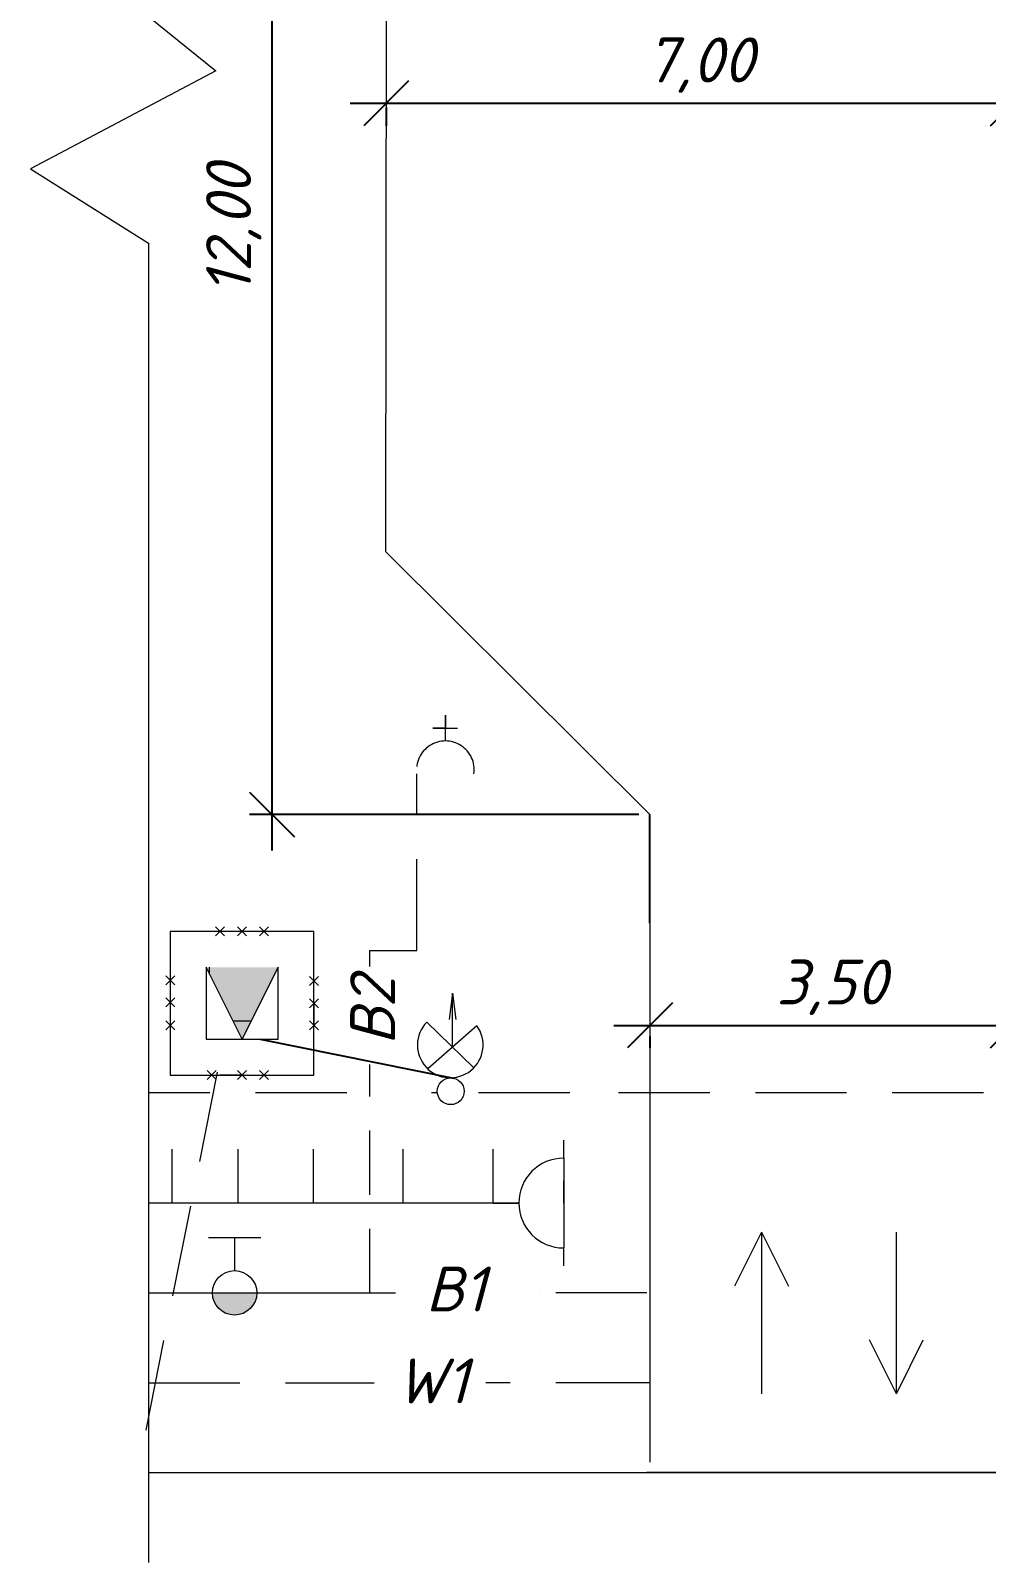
# Model space of a CAD drawing. Header units: millimetres. Extents: x 27137 to 30937, y -4667 to -569.
# Drawn here: x 30378.5 to 30431.7, y -4093.4 to -4008.1 of the extents above; entities that cross this region are included whole.
import ezdxf

# ---------------------------------------------------------------- set-up
doc = ezdxf.new("R2010")
doc.units = ezdxf.units.MM
doc.header["$LTSCALE"] = 0.4
doc.linetypes.add('штриховаяX2', pattern=[38.1, 25.4, -12.7])
doc.styles.add('Isocpeur', font='isocpeui.ttf', dxfattribs={"height": 2.5})
doc.styles.get("Standard").update_dxf_attribs({"font": 'isocpeui.ttf', "height": 2.5})
doc.dimstyles.new('06', dxfattribs={"dimtxt": 2.5, "dimasz": 2.5, "dimexe": 1.25, "dimexo": 0.625, "dimtad": 1, "dimdec": 0, "dimlfac": 200, "dimtxsty": 'Standard', "dimblk": 'OBLIQUE', "dimcen": 2.5, "dimdle": 2, "dimadec": 0, "dimazin": 0, "dimtfac": 1, "dimtdec": 0, "dimtmove": 0, "dimatfit": 3, "dimldrblk": 'OBLIQUE', "dimfxl": 1, "dimarcsym": 0})

# ---------------------------------------------------------------- blocks, each defined once
blk = doc.blocks.new('_Oblique')
at = {"color": 0, "linetype": 'ByBlock', "lineweight": -2}
blk.add_line((-0.5, -0.5), (0.5, 0.5), dxfattribs=at)
blk = doc.blocks.new('*D325')
at = {"color": 0, "lineweight": -2, "transparency": 16777216}
for p, q in [((30391.913, -3989.773), (30391.913, -4053.773)), ((30412.326, -3991.773), (30390.663, -3991.773)), ((30412.326, -4051.773), (30390.663, -4051.773))]:
    blk.add_line(p, q, dxfattribs=at)
at = {"layer": 'Defpoints', "color": 0, "transparency": 16777216}
for p in [(30412.951, -3991.773), (30391.913, -4051.773), (30412.951, -4051.773)]:
    blk.add_point(p, dxfattribs=at)
at = {"color": 0, "lineweight": -2, "transparency": 16777216, "xscale": 2.5, "yscale": 2.5, "zscale": 2.5}
for p, rotation in [((30391.913, -3991.773), 90), ((30391.913, -4051.773), 270)]:
    blk.add_blockref('_Oblique', p, dxfattribs=dict(at, rotation=rotation))
at = {"color": 0, "lineweight": 15, "transparency": 16777216, "insert": (30389.788, -4019.206), "char_height": 2.5, "attachment_point": 5, "rotation": 90, "style": 'Isocpeur'}
blk.add_mtext('12,00', dxfattribs=at)
blk = doc.blocks.new('*D326')
at = {"color": 0, "lineweight": -2, "transparency": 16777216}
for p, q in [((30396.267, -4012.185), (30435.169, -4012.185)), ((30398.267, -4012.411), (30398.267, -4013.435)), ((30433.169, -4012.411), (30433.169, -4013.435))]:
    blk.add_line(p, q, dxfattribs=at)
at = {"layer": 'Defpoints', "color": 0, "transparency": 16777216}
for p in [(30398.267, -4011.786), (30433.169, -4011.786), (30433.169, -4012.185)]:
    blk.add_point(p, dxfattribs=at)
at = {"color": 0, "lineweight": -2, "transparency": 16777216, "xscale": 2.5, "yscale": 2.5, "zscale": 2.5, "rotation": 180}
blk.add_blockref('_Oblique', (30398.267, -4012.185), dxfattribs=at)
at = {"color": 0, "lineweight": -2, "transparency": 16777216, "xscale": 2.5, "yscale": 2.5, "zscale": 2.5}
blk.add_blockref('_Oblique', (30433.169, -4012.185), dxfattribs=at)
at = {"color": 0, "lineweight": 15, "transparency": 16777216, "insert": (30415.718, -4010.06), "char_height": 2.5, "attachment_point": 5, "style": 'Isocpeur'}
blk.add_mtext('7,00', dxfattribs=at)
blk = doc.blocks.new('*D328')
at = {"color": 0, "lineweight": -2, "transparency": 16777216}
for p, q in [((30433.169, -4062.886), (30433.169, -4062.261)), ((30410.951, -4063.511), (30435.169, -4063.511)), ((30412.951, -4064.136), (30412.951, -4064.761))]:
    blk.add_line(p, q, dxfattribs=at)
at = {"layer": 'Defpoints', "color": 0, "transparency": 16777216}
for p in [(30412.951, -4063.511), (30433.169, -4063.511), (30433.169, -4063.511)]:
    blk.add_point(p, dxfattribs=at)
at = {"color": 0, "lineweight": -2, "transparency": 16777216, "xscale": 2.5, "yscale": 2.5, "zscale": 2.5, "rotation": 180}
blk.add_blockref('_Oblique', (30412.951, -4063.511), dxfattribs=at)
at = {"color": 0, "lineweight": -2, "transparency": 16777216, "xscale": 2.5, "yscale": 2.5, "zscale": 2.5}
blk.add_blockref('_Oblique', (30433.169, -4063.511), dxfattribs=at)
at = {"color": 0, "lineweight": 15, "transparency": 16777216, "insert": (30423.06, -4061.386), "char_height": 2.5, "attachment_point": 5, "style": 'Isocpeur'}
blk.add_mtext('3,50', dxfattribs=at)

msp = doc.modelspace()

# ---------------------------------------------------------------- hatches: boundary and pattern name
at = {"lineweight": 15}
h = msp.add_hatch(dxfattribs=at)
h.set_pattern_fill('ANGLE', color=256)
h.set_pattern_definition([(0, (26288.236, -5544.087), (0, 6.985), [5.08, -1.905]), (90, (26288.236, -5544.087), (-6.985, 4e-16), [5.08, -1.905])])
h.paths.add_polyline_path([(30390.2487, -4060.2769), (30392.2487, -4060.2769), (30390.2487, -4064.2769), (30390.2487, -4062.2769)])
h.paths.add_polyline_path([(30388.2487, -4060.2769), (30390.2487, -4060.2769), (30390.2487, -4062.2769), (30390.2487, -4064.2769)])
h = msp.add_hatch(color=256, dxfattribs=at)
h.dxf.hatch_style = 1
h.paths.add_polyline_path([(30390.2487, -4060.2769), (30392.2487, -4060.2769), (30390.2487, -4064.2769), (30390.2487, -4062.2769)])
h.paths.add_polyline_path([(30388.2487, -4060.2769), (30390.2487, -4060.2769), (30390.2487, -4062.2769), (30390.2487, -4064.2769)])
msp.add_hatch(color=256, dxfattribs=at).paths.add_polyline_path([(30388.5927, -4078.3981), (30389.8298, -4078.3981), (30391.067, -4078.3981, -1)])

# ---------------------------------------------------------------- linework, layer by layer
at = {"lineweight": 15, "ltscale": 0.5}
for p, q in [((30398.2729, -4006.4663), (30398.2385, -4037.1351)), ((30412.951, -4051.7731), (30398.2317, -4037.1284)), ((30401.9621, -4061.7095), (30401.7707, -4063.1758)), ((30401.9621, -4064.7205), (30401.9621, -4061.7095)), ((30401.9621, -4061.7095), (30402.1562, -4063.1794)), ((30400.5273, -4063.3226), (30403.1446, -4065.8726)), ((30403.3188, -4063.5302), (30400.5847, -4065.9289))]:
    msp.add_line(p, q, dxfattribs=at)
at = {"lineweight": 15}
for p, q in [((30385.0408, -4007.3464), (30388.7893, -4010.3692)), ((30388.7893, -4010.3692), (30378.4774, -4015.8326)), ((30378.4774, -4015.8326), (30385.0408, -4019.9715)), ((30385.0393, -4019.9706), (30385.0393, -4088.3981)), ((30394.2487, -4058.2769), (30386.2487, -4058.2769)), ((30386.2487, -4058.2769), (30386.2487, -4066.2769)), ((30389.2687, -4058.0269), (30388.7687, -4058.5269)), ((30388.7687, -4058.0269), (30389.2687, -4058.5269)), ((30390.4987, -4058.0269), (30389.9987, -4058.5269)), ((30389.9987, -4058.0269), (30390.4987, -4058.5269)), ((30391.7265, -4058.0269), (30391.2265, -4058.5269)), ((30391.2265, -4058.0269), (30391.7265, -4058.5269)), ((30394.2487, -4066.2769), (30394.2487, -4058.2769)), ((30412.951, -4057.8265), (30412.951, -4087.8265)), ((30386.4987, -4060.7539), (30385.9987, -4061.2539)), ((30385.9987, -4060.7539), (30386.4987, -4061.2539)), ((30388.2487, -4060.2769), (30388.2487, -4064.2769)), ((30390.2487, -4064.2769), (30388.2487, -4060.2769)), ((30390.2487, -4064.2769), (30392.2487, -4060.2769)), ((30392.2487, -4060.2769), (30390.2487, -4064.2769)), ((30392.2487, -4064.2769), (30392.2487, -4060.2769)), ((30394.4987, -4060.7969), (30393.9987, -4061.2969)), ((30393.9987, -4060.7969), (30394.4987, -4061.2969)), ((30386.4987, -4061.2539), (30386.4987, -4061.2539)), ((30394.2487, -4062.2769), (30394.2487, -4061.0469)), ((30394.4987, -4061.2969), (30394.4987, -4061.2969)), ((30386.4987, -4061.9839), (30385.9987, -4062.4839)), ((30385.9987, -4061.9839), (30386.4987, -4062.4839)), ((30386.4987, -4062.4839), (30386.4987, -4062.4839)), ((30394.4987, -4062.0269), (30393.9987, -4062.5269)), ((30393.9987, -4062.0269), (30394.4987, -4062.5269)), ((30394.2487, -4062.2769), (30394.2487, -4063.5069)), ((30394.4987, -4062.5269), (30394.4987, -4062.5269)), ((30386.4987, -4063.2569), (30385.9987, -4063.7569)), ((30385.9987, -4063.2569), (30386.4987, -4063.7569)), ((30394.4987, -4063.2569), (30393.9987, -4063.7569)), ((30393.9987, -4063.2569), (30394.4987, -4063.7569)), ((30386.4987, -4063.7569), (30386.4987, -4063.7569)), ((30388.2487, -4064.2769), (30390.2487, -4064.2769)), ((30390.2487, -4064.2769), (30392.2487, -4064.2769)), ((30386.2487, -4066.2769), (30394.2487, -4066.2769)), ((30388.7978, -4066.0269), (30388.2978, -4066.5269)), ((30388.2978, -4066.0269), (30388.7978, -4066.5269)), ((30390.2487, -4066.2769), (30389.0187, -4066.2769)), ((30390.4987, -4066.0269), (30389.9987, -4066.5269)), ((30389.9987, -4066.0269), (30390.4987, -4066.5269)), ((30391.7265, -4066.0269), (30391.2265, -4066.5269)), ((30391.2265, -4066.0269), (30391.7265, -4066.5269)), ((30408.1533, -4070.8981), (30408.1533, -4069.8981)), ((30408.1533, -4070.8981), (30408.1533, -4069.8981)), ((30386.3572, -4073.3981), (30386.3572, -4070.3981)), ((30386.3572, -4073.3981), (30386.3572, -4070.3981)), ((30390.0393, -4073.3981), (30390.0393, -4070.3981)), ((30390.0393, -4073.3981), (30390.0393, -4070.3981)), ((30394.217, -4073.3981), (30394.217, -4070.3981)), ((30394.217, -4073.3981), (30394.217, -4070.3981)), ((30399.217, -4073.3981), (30399.217, -4070.3981)), ((30399.217, -4073.3981), (30399.217, -4070.3981)), ((30399.217, -4073.3981), (30399.217, -4070.3981)), ((30399.217, -4073.3981), (30399.217, -4070.3981)), ((30404.217, -4073.3981), (30404.217, -4070.3981)), ((30404.217, -4073.3981), (30404.217, -4070.3981)), ((30404.217, -4073.3981), (30404.217, -4070.3981)), ((30408.1533, -4070.8981), (30408.1533, -4075.8981)), ((30408.1533, -4070.8981), (30408.1533, -4075.8981)), ((30408.1533, -4073.3981), (30408.1533, -4072.1707)), ((30405.6533, -4073.3981), (30385.0393, -4073.3981)), ((30404.217, -4073.3981), (30405.6533, -4073.3981)), ((30408.1533, -4073.3981), (30408.1533, -4074.1384)), ((30389.8354, -4075.3292), (30388.3777, -4075.3292)), ((30389.8354, -4077.1603), (30389.8354, -4075.3292)), ((30391.2932, -4075.3292), (30389.8354, -4075.3292)), ((30419.1664, -4075.0181), (30417.6664, -4078.0181)), ((30419.1664, -4075.0181), (30419.1664, -4084.01)), ((30419.1664, -4075.0181), (30419.1664, -4080.0181)), ((30419.1664, -4075.0181), (30419.1664, -4078.0181)), ((30419.1664, -4075.0181), (30420.6664, -4078.0181)), ((30426.6682, -4084.01), (30426.6682, -4075.0181)), ((30408.1533, -4076.8981), (30408.1533, -4075.8981)), ((30408.1533, -4076.8981), (30408.1533, -4075.8981)), ((30385.0393, -4078.3981), (30398.7869, -4078.3981)), ((30398.7869, -4078.3981), (30398.7869, -4078.3981)), ((30406.7869, -4078.3981), (30406.7869, -4078.3981)), ((30412.951, -4078.3981), (30412.951, -4078.3981)), ((30426.6682, -4084.01), (30425.1682, -4081.01)), ((30426.6682, -4084.01), (30428.1682, -4081.01)), ((30385.0393, -4088.3981), (30563.6043, -4088.3981)), ((30385.0393, -4088.3981), (30412.7869, -4088.3981)), ((30385.0393, -4088.3981), (30412.7869, -4088.3981)), ((30385.0393, -4088.3981), (30385.0393, -4093.3981)), ((30412.7869, -4088.3981), (30442.7869, -4088.3981)), ((30412.7869, -4088.3981), (30442.7869, -4088.3981)), ((30442.7869, -4088.3981), (30412.7869, -4088.3981)), ((30442.7869, -4088.3981), (30412.7869, -4088.3981)), ((30442.7869, -4088.3981), (30427.7869, -4088.3981)), ((30442.7869, -4088.3981), (30427.7869, -4088.3981)), ((30427.7869, -4088.3981), (30435.2869, -4088.3981))]:
    msp.add_line(p, q, dxfattribs=at)
at = {"linetype": 'штриховаяX2', "lineweight": 15, "ltscale": 0.5}
for p, q in [((30401.5662, -4047.6759), (30401.5662, -4046.2418)), ((30401.5662, -4046.2418), (30401.5662, -4046.9589)), ((30401.5662, -4046.9589), (30400.8681, -4046.9589)), ((30400.8681, -4046.9589), (30401.5662, -4046.9589)), ((30401.5662, -4046.9589), (30402.2486, -4046.9589)), ((30399.9781, -4059.3356), (30399.9781, -4049.5031)), ((30397.3425, -4059.3356), (30399.9781, -4059.3356)), ((30397.3425, -4059.3356), (30397.3425, -4060.2289)), ((30384.9064, -4086.034), (30389.2487, -4064.2769)), ((30397.3425, -4065.6898), (30397.3425, -4067.4764)), ((30396.0807, -4067.2643), (30385.0393, -4067.2643)), ((30401.1213, -4067.2643), (30400.8, -4067.2643)), ((30408.4906, -4067.2643), (30402.6071, -4067.2643)), ((30454.3793, -4067.2643), (30409.7231, -4067.2643)), ((30397.3425, -4069.364), (30397.3425, -4072.9372)), ((30397.3425, -4074.8248), (30397.3425, -4078.3981)), ((30397.3425, -4074.8248), (30397.3425, -4078.3981)), ((30412.7869, -4078.3981), (30406.7869, -4078.3981)), ((30385.0393, -4083.3981), (30397.598, -4083.3981)), ((30412.7869, -4083.3981), (30403.8091, -4083.3981)), ((30412.951, -4083.3981), (30407.7869, -4083.3981))]:
    msp.add_line(p, q, dxfattribs=at)
at = {"ltscale": 0.5}
for p, q in [((30412.951, -4057.8265), (30412.951, -4051.7731)), ((30391.2487, -4064.2769), (30402.0116, -4066.4388))]:
    msp.add_line(p, q, dxfattribs=at)
at = {"lineweight": 15}
for centre, radius in [((30401.8642, -4067.1727), 0.7486), ((30389.8298, -4078.3981), 1.2372)]:
    msp.add_circle(centre, radius, dxfattribs=at)
at = {"linetype": 'штриховаяX2', "lineweight": 15, "ltscale": 0.5}
msp.add_arc((30401.5662, -4049.2797), 1.6038, 351.866392, 188.005002, dxfattribs=at)
at = {"lineweight": 15, "ltscale": 0.5}
msp.add_arc((30401.836, -4064.5976), 1.8271, 135.74633, 35.748105, dxfattribs=at)
at = {"lineweight": 15}
msp.add_arc((30408.1533, -4073.3981), 2.5, 90, 270, dxfattribs=at)

# ---------------------------------------------------------------- texts
at = {"linetype": 'штриховаяX2', "lineweight": 15, "insert": (30396.2634, -4060.8077), "char_height": 2.5, "attachment_point": 3, "rotation": 90, "style": 'Isocpeur'}
msp.add_mtext_dynamic_manual_height_columns('В2', width=5.498522, gutter_width=12.5, heights=[0], dxfattribs=at)
at = {"linetype": 'штриховаяX2', "lineweight": 15, "char_height": 2.5, "attachment_point": 3, "style": 'Isocpeur'}
for s, insert in [('В1', (30403.8068, -4076.9322)), ('W1', (30402.834, -4082.0475))]:
    msp.add_mtext_dynamic_manual_height_columns(s, width=5.498522, gutter_width=12.5, heights=[0], dxfattribs=dict(at, insert=insert))

# ---------------------------------------------------------------- dimensions: what is measured, and where the dimension line sits
at = {"lineweight": 15}
dim = msp.add_linear_dim(base=(30391.9131, -4051.7731), p1=(30412.951, -3991.7731), p2=(30412.951, -4051.7731), angle=90, text='12,00', dimstyle='06', override={"dimtxsty": 'Isocpeur'}, dxfattribs=at)
dim.commit()
dim.dimension.update_dxf_attribs({"geometry": '*D325', "text_midpoint": (30391.9131, -4019.2055), "dimtype": 160})
for p1, p2, distance, text, picture, middle in [((30398.2669, -4011.786), (30433.1686, -4011.786), -0.3987, '7,00', '*D326', (30415.7178, -4010.0597)), ((30412.951, -4063.5114), (30433.1686, -4063.5114), 0, '3,50', '*D328', (30423.0598, -4061.3864))]:
    dim = msp.add_aligned_dim(p1=p1, p2=p2, distance=distance, text=text, dimstyle='06', override={"dimtxsty": 'Isocpeur'}, dxfattribs=at)
    dim.commit()
    dim.dimension.update_dxf_attribs({"geometry": picture, "text_midpoint": middle})

doc.saveas('drawing.dxf')
